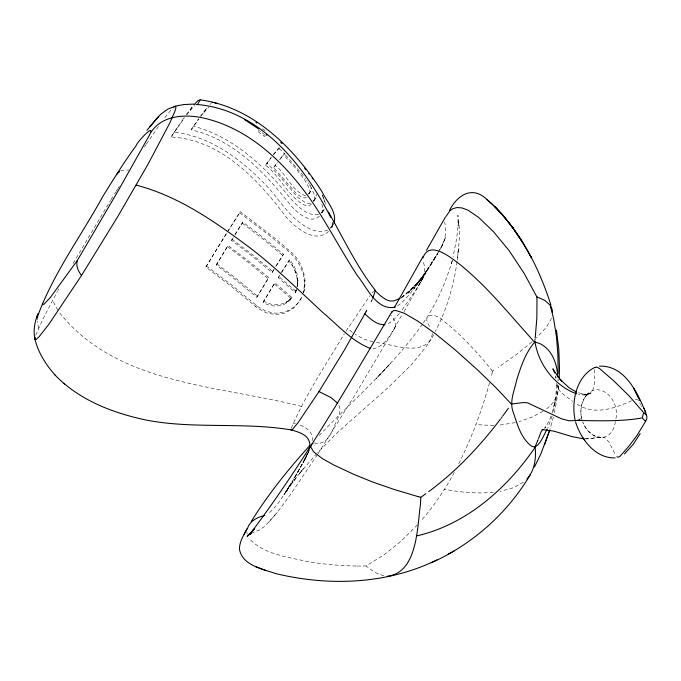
<?xml version="1.0" encoding="UTF-8"?>
<svg xmlns="http://www.w3.org/2000/svg" width="681" height="681" viewBox="0 0 681 681"><rect width="100%" height="100%" fill="white"/><g stroke="black" fill="none" stroke-linecap="round" stroke-linejoin="round"><path stroke-width="0.51" stroke-dasharray="3.4 2.55" d="M297.274 286.931C299.402 277.303 296.005 266.943 289.459 259.733L288.94 261.044C295.06 267.812 298.44 277.286 297.095 286.403M557.858 379.683L557.841 380.534M558.582 385.446C558.752 395.023 553.559 404.122 545.685 409.46M37.446 319.661L37.481 318.853M557.688 384.603L555.994 399.441L552.751 413.869M432.461 333.418L431.226 338.695L425.965 346.901L411.503 364.633L388.519 387.234L337.35 432.614L317.465 452.848M457.623 257.844L458.407 248.42L457.215 260.772M303.505 292.89L304.756 287.399L304.85 278.316L303.343 271.174L300.338 263.887L296.848 258.303L292.634 253.375L274.681 238.078L240.24 211.638L227.931 230.927M558.633 386.05L556.709 400.896L554.257 413.358M312.153 440.658C313.626 432.665 306.161 426.834 299.24 424.927M321.781 213.247L323.083 209.867L321.926 204.283M458.058 252.438C459.641 240.07 459.981 227.531 457.887 215.196L458.117 226.041L458.466 220.908L457.777 229.352L456.483 239.499L453.027 256.95M594.547 369.579C594.3 381.871 597.356 398.802 578.356 394.248M304.756 287.399L305.011 280.146M457.087 261.742C453.606 285.943 446.702 309.855 435.27 331.536M615.947 418.687C618.663 405.782 609.844 389.302 595.483 389.685C582.919 392.171 578.688 408.591 581.889 419.649M297.052 286.667L297.597 283.96L297.308 280.163L297.393 282.368M556.7 383.207C556.658 391.652 567.256 396.572 572.695 401.501M303.811 291.145L303.385 292.89L304.577 283.577L303.275 274.094L300.176 265.93L295.248 258.227L290.285 252.966L271.906 237.49L239.772 212.821L240.24 211.638M304.475 289.119L303.641 292.481M492.652 371.077L491.742 374.346M452.099 260.866L451.401 263.802L452.405 260.38M553.364 417.155L549.976 429.311M296.244 289.621L295.375 292.558L278.282 277.788L279.814 274.877M297.146 285.841L297.597 283.96L297.052 277.95M615.394 421.607C612.245 444.216 589.499 440.845 582.774 422.169M491.605 374.908L491.461 375.486M489.528 382.85C481.722 411.162 471.354 438.811 458.117 465.046M291.315 428.136C305.463 394.92 325.901 364.701 344.348 333.784M552.155 412.907L555.602 398.615L553.934 406.863L555.985 395.244L556.445 383.148M552.121 416.04L547.643 428.323M296.235 290.208L295.792 291.519L296.303 290.217M452.269 260.678C445.697 282.819 436.283 304.305 423.029 323.296M35.727 335.205L43.465 317.908L57.451 291.323M307.574 453.282L303.598 461.786L294.013 478.709L304.39 460.22L309.472 449.8M438.436 252.038L442.761 244.309L439.603 250.021C445.527 241.67 446.608 231.719 444.625 222.023M551.508 318.274L546.468 327.144L536.398 337.955M296.593 289.391L295.375 292.558L296.082 290.693L295.894 291.264L278.793 276.503M206.292 265.854L231.378 284.752L257.963 306.705L266.39 311.396L275.371 313.234L284.335 312.136L289.765 309.872L294.864 306.28L298.933 301.845L302.177 296.346L299.887 300.976L293.4 308.382L285.007 313.064L275.635 314.588L266.211 312.851L257.444 308.033L230.229 285.484L205.824 267.037L226.347 233.455M216.286 264.986L228.092 245.458L250.302 262.415L268.731 277.55L256.839 297.282L235.949 280.036L216.286 264.986L228.092 245.458M274.085 269.48L272.145 272.562L251.212 255.366L231.549 240.367L233.396 236.997M234.868 235.107L242.87 222.083L259.989 235.073L283.466 254.277L275.635 267.037M256.839 297.282L268.731 277.55M255.775 306.688L256.303 305.369M272.145 272.562L274.034 269.089M263.121 302.279L274.869 282.768L291.97 297.52C286.352 307.037 271.83 308.442 263.121 302.279L274.869 282.768M551.048 416.125L548.588 421.939L544.928 427.881M443.672 241.678L445.876 236.707L441.858 245.679M308.382 452.09L307.071 454.917M308.604 451.622L304.228 460.833L306.348 456.406L293.945 478.845M303.598 461.786L308.97 450.754M306.348 456.406L303.002 462.927L308.178 452.388M317.984 453.699L353.839 396.819L394.188 329.017L395.576 325.654L395.618 322.683L391.575 315.303M304.39 460.22L307.506 453.852M313.251 201.125L316.103 197.516L316.197 194.145M315.993 197.728L313.286 201.763M314.631 200.103L314.562 195.413L311.098 187.462M372.967 348.902C388.349 345.803 394.537 325.595 402.565 314.23M454.253 472.435C445.076 489.52 434.129 505.66 421.437 520.327M394.188 329.017L396.946 323.952M57.885 290.54L58.745 288.957M299.887 468.537L285.092 493.206L292.583 481.127M436.095 255.988L423.514 275.575L437.96 252.898M403.995 311.702L423.888 276.18L416.551 288.982L401.662 310.545M333.979 223.377L331.289 227.99M436.998 254.609L439.083 250.94M322.513 212.293L325.05 207.833M73.139 263.334L110.526 200.435M328.531 231.344C315.482 244.173 295.486 227.82 286.241 217.137C258.039 179.58 220.959 139.716 171.067 136.966L184.1 117.583M186.824 114.808L193.31 105.564M319.449 216.115C310.553 224.79 297.563 212.583 291.068 205.883C265.173 172.889 233.694 139.452 191.131 129.79L198.546 118.741M201.184 116.008L207.509 107.215M311.472 204.028C309.557 206.769 305.641 205.739 303.156 204.47C287.348 195.013 280.095 176.311 265.599 165.219L271.319 156.996M273.439 154.859L279.44 148.109M306.476 197.107L304.977 197.984L302.619 197.745L296.822 194.051L273.677 167.577L277.32 162.206M279.491 160.018L284.896 153.242L279.142 159.856M308.706 194.017L311.251 190.365L310.996 187.147M308.876 194.119L310.936 190.944M313.243 201.644L314.264 199.874M321.696 212.795L324.318 208.939M330.668 228.229L332.932 224.679M433.508 334.933C423.395 357.883 394.682 344.263 376.38 342.586M205.824 267.037L226.245 234.043M289.723 485.808L291.179 483.45C284.241 493.997 278.137 505.736 268.101 513.721M110.969 199.72L114.042 194.74M114.476 194.034L115.787 191.914M434.146 259.333L437.849 253.341L431.141 264.075M116.221 191.216L117.532 189.114M117.966 188.416L119.26 186.322M435.159 257.444L418.747 285.467C423.48 278.555 427.081 269.846 422.986 261.802M231.549 240.367L233.447 237.354M278.282 277.788L280.146 274.835M227.905 231.404L239.772 212.821M235.115 234.273L242.87 222.083M275.754 266.373L283.466 254.277M281.338 272.46L289.459 259.733M281.619 272.494L288.94 261.044M345.999 331.17L369.919 295.699M288.242 488.183L285.211 492.916L289.936 485.57L283.96 494.678L296.695 476.947L291.494 483.612L303.479 468.477L298.661 474.495L316.01 454.38M317.423 454.559L291.315 493.427L277.218 512.487L264.909 526.243L259.393 530.005L251.612 533.163M431.933 262.909L413.742 289.084L424.306 274.341L422.186 277.346M144.61 146.824L146.015 144.704M146.475 144.006L158.724 126.104M171.067 136.966L174.676 131.714M173.97 132.727L184.713 117.617M175.366 130.701L176.737 128.743M425.795 272.111L426.493 271.106L420.705 279.27L427.813 269.301L416.457 284.649L423.914 275.013L408.396 293.102L419.547 280.666L409.17 291.553L420.569 280.197L402.054 297.222M191.131 129.79L198.954 118.954M422.467 324.13C393.09 365.782 354.129 399.109 318.997 435.636M265.599 165.219L271.583 157.2M419.436 281.21C412.575 290.046 406.344 299.972 396.929 306.339M273.677 167.577L277.49 162.538M186.339 114.519L192.365 106.713M200.154 116.562L205.773 109.3M164.913 117.558L171.757 109.062M309.591 193.276L310.025 191.404L309.302 188.416L304.679 179.878L295.69 168.343L283.79 155.166M399.389 313.532L392.35 321.287L386.587 324.428M273.302 154.425L279.116 147.598M308.45 193.957L309.463 192.706M323.024 210.497L321.16 212.821M332.175 225.598L330.208 228.058M190.093 110.645L194.587 105.64M203.84 112.646L208.778 107.206M269.012 521.961L277.218 512.487M372.184 292.881L373.563 291.383M544.459 428.494L545.856 426.91L544.502 428.247M291.97 297.52L285.816 302.773L291.868 297.776L290.642 298.908M418.185 282.164L419.547 280.666M417.402 524.881L401.092 541.131L384.016 554.819L365.995 565.945L359.245 566.039M209.961 104.525L211.153 103.376M531.929 341.99L516.785 354.197L498.169 367.434M401.296 297.852L409.656 291.034L401.041 297.818M288.897 300.398C281.755 306.075 271.115 305.99 263.641 300.968M523.4 482.191L513.159 487.809L500.075 491.367M493.963 370.217L492.967 370.864M543.046 411.298L532.755 416.815L519.245 421.59M327.731 230.025C316.163 234.851 304.075 226.458 295.545 219.129C283.986 208.999 276.188 195.447 265.36 184.636C240.861 159.048 210.02 135.919 173.757 132.293M120.801 170.905L124.453 170.012L128.76 170.063M631.525 400.734C614.117 408.821 593.279 415.785 575.768 403.348M577.752 419.658L581.676 418.474L579.225 419.59M318.546 214.524C306.808 216.379 297.401 205.9 290.106 198.069C265.113 166.258 233.251 136.813 193.259 126.079M310.715 203.202L308.084 203.296L304.901 202.274L297.563 197.175L279.508 176.115L266.867 163.023M515.253 422.62L498.313 425.302M314.264 442.914C325.339 445.868 331.034 434.98 334.277 426.212C336.772 419.513 342.577 411.75 338.585 404.531M635.254 399.5L637.62 399.773M493.299 492.303C476.972 493.895 460.509 492.261 444.421 489.298M585.643 438.896L590.606 438.692L598.684 437.117L597.177 437.193L601.008 437.713C592.691 436.938 586.409 430.009 583.047 422.824M493.895 425.548L475.9 424.595M358.572 566.03L356.827 566.013M356.095 566.005C339.572 565.766 323.075 564.234 306.79 561.408C286.633 556.837 263.326 554.198 248.778 538.118M305.641 195.702C291.536 191.267 286.497 173.238 274.945 165.372M584.707 438.334L591.942 438.368L600.744 436.734L604.975 437.594L609.163 442.327L615.82 455.563M383.812 575.879L374.754 572.38L366.08 566.022M372.899 341.879L363.577 339.01L355.32 334.388M293.256 423.165L295.418 423.735M301.64 406.48C218.822 385.02 117.566 385.625 59.485 312.664M578.424 392.741L584.443 394.299L581.761 393.907L586.026 394.18L584.656 394.299L588.282 393.924L591.942 392.631L585.328 394.903L589.167 393.524L585.277 396.589L587.397 394.095C581.259 401.271 579.276 411.767 582.229 420.722M262.338 128.794L264.756 130.258L265.93 132.225M258.405 130.241L259.572 130.888M259.955 131.135L260.559 131.535M232.008 239.201L251.681 254.149L272.647 271.293M227.633 246.624L247.288 261.632L268.229 278.827M216.754 263.802L236.426 278.793L257.35 295.988M242.402 223.266L262.057 238.324L282.955 255.571M352.477 332.379L347.633 328.608M262.202 132.744L263.002 133.399M274.366 284.045L291.459 298.814M263.198 133.561L263.922 134.208M637.944 400.019L638.557 400.692M279.201 148.518L285.007 154.323M264.245 134.515L264.679 134.949M285.645 154.979L303.845 176.319M265.037 135.349C266.518 138.907 257.793 131.927 257.214 130.275M492.491 371.179C485.051 361.602 476.938 352.571 468.579 343.803C460.935 335.903 452.976 328.251 444.216 321.594C433.618 310.715 419.59 314.596 431.107 328.353M305.028 177.928L305.607 178.745M306.765 180.405L307.327 181.248M291.425 264.151L292.541 265.845M57.791 310.161L52.556 300.381M308.425 182.934L308.961 183.793M309.48 184.653L309.864 185.292M309.991 185.496L310.613 186.594M641.315 405.867L641.715 406.642M639.817 402.846L640.166 403.552M640.532 404.31L640.915 405.084M322.292 195.072L322.607 195.736M322.905 196.392L323.458 197.669M322.334 195.243L325.126 202.683M294.524 269.54L296.635 275.771M310.408 185.47L310.74 186.339M323.705 198.29L325.399 204.283M38.511 328.31L37.455 321.313M555.551 375.886L556.019 377.844M325.178 202.929L325.305 203.636M555.662 376.61L555.994 378.525M558.173 379.7L558.292 380.56M246.948 532.133L247.16 534.074M332.447 224.296C331.111 234.349 332.847 216.933 332.447 224.296M390.366 363.628L376.184 378.551L390.366 363.628"/><path stroke-width="1.02" d="M55.578 375.537L54.991 374.959C45.916 364.727 38.349 352.835 35.012 339.453L35.131 337.197M559.229 378.049L559.51 368.412L558.795 349.242L556.462 330.225M558.105 372.235L557.901 354.605L556.471 336.908L553.713 319.168L550.197 305.267L544.919 300.44L536.832 296.822L524.242 273.524L509.065 250.548L493.444 231.651L478.692 217.46L467.813 210.08L461.905 207.918L457.011 207.552L453.044 208.599L449.937 210.684L446.004 216.481M558.079 372.873L558.062 373.529M291.068 429.353L291.485 430L292.907 428.962L298.414 422.169L318.972 391.566L344.348 350.119L366.003 311.711M425.855 493.716L420.79 497.292L420.637 500.944M309.608 447.408L309.829 443.833C308.502 434.504 299.036 432.282 291.136 429.864M420.611 501.412L420.543 502.629M420.517 503.14L420.483 503.659M420.449 504.195C417.24 527.154 417.598 572.9 387.149 576.262M42.52 303.232L42.52 304.748L44.137 304.092L50.496 297.299L77.293 260.517L118.315 190.51L148.518 136.804C157.89 119.711 136.702 142.278 136.089 145.734C124.172 161.95 113.565 179.077 102.993 196.188C81.26 235.728 53.535 273.098 37.881 315.626M37.549 318.036L37.744 316.427M535.189 338.057L536.849 318.087L536.977 299.725M534.985 339.657L535.053 339.112M534.84 340.772C537.99 363.969 554.623 385.94 576.833 393.924M309.617 447.86L309.77 447.17M77.293 260.517C75.77 265.828 78.213 271.336 81.524 275.464L48.845 324.309L39.064 336.789L36.323 339.325L35.012 339.453M422.901 257.946C429.285 239.465 451.205 257.776 460.577 264.986C470.256 272.936 479.398 281.542 488.115 290.532C503.182 306.186 517.185 322.811 531.716 338.959C533.555 342.918 537.905 342.279 541.14 344.237C552.64 350.613 557.135 364.463 557.816 376.916M36.442 318.614L38 313.847C34.722 321.747 33.08 330.481 34.893 338.959M549.669 430.205L540.876 453.878L534.44 467.03M544.579 444.829L549.635 430.281M308.629 450.294L310.034 446.293M538.484 438.564L541.157 431.728L542.851 429.345M534.338 448.456L537.428 441.339M538.075 439.654L537.794 440.369M537.743 440.513L537.488 441.169M247.484 528.482C249.833 520.769 257.503 517.126 264.756 515.491M373.018 297.674L375.359 290.404C356.555 266.382 343.539 238.478 328.463 212.097M547.218 429.285C544.247 433.21 539.131 449.596 531.98 446.43C521.203 438.836 517.526 425.012 513.551 413.086C508.835 402.139 514.47 390.732 516.743 379.87C520.88 366.659 525.426 352.826 534.645 342.185M645.486 421.513L637.118 435.295L629.023 446.029L620.187 456.125L618.161 457.24L616.833 456.789M372.464 298.891L372.209 299.419M371.741 300.415L371.239 301.453M244.138 534.262L247.194 528.601C243.807 535.113 239.354 541.616 239.474 549.269C242.376 565.588 262.551 568.865 275.524 573.53C328.71 586.443 387.242 584.426 436.87 559.901M366.77 310.247L366.208 311.319M422.986 256.609L394.393 307.463M426.502 250.31L445.357 217.154M391.422 312.656L393.507 310.664L395.84 310.502L403.969 313.098L417.955 321.202L435.15 333.562L454.831 349.583L477.79 370.123L496.458 388.213L511.278 404.029L523.476 402.556L527.426 402.769L561.527 418.824L568.924 420.756L575.462 420.586M81.524 275.464L117.941 216.269L148.058 164.172L169.697 123.176L174.821 111.463L175.834 108.092L175.724 106.219L168.062 108.943L160.563 114.391L146.951 130.25M330.753 217.409C303.947 165.049 259.827 109.973 197.499 104.533L200.18 99.86C253.323 106.985 294.166 148.169 321.9 191.548C326.378 201.278 337.376 211.902 333.979 223.411M392.094 311.464C347.029 387.131 302.985 463.965 249.799 534.33L254.115 529.154M645.418 421.207L642.243 417.904L643.554 412.992M527 478.947C534.738 470.469 536.27 458.279 535.147 447.247M640.166 433.618L632.998 444.65L624.443 453.946M251.229 521.484C268.237 494.304 288.301 469.115 309.898 445.459M530.363 474.529C507.481 513.321 472.299 544.494 431.175 562.829M449.647 210.182C457.181 195.37 472.137 185.292 486.787 199.371C518.326 226.909 538.407 265.726 550.946 305.148M533.93 449.06C505.719 489.571 465.532 524.77 416.491 535.956M508.375 408.242L502.782 415.989M116.425 174.711L118.903 172.063M502.11 416.891L501.088 418.245M500.407 419.138C479.824 446.31 456.202 471.38 428.69 491.631M151.08 132.216C162.308 114.91 185.973 113.923 204.3 118.213C252.2 129.416 289.136 167.177 315.524 206.888C330.259 229.454 342.747 253.4 357.576 275.907C367.272 287.85 376.636 310.97 395.252 307.148M645.528 421.454L646.78 418.858L646.822 416.065M595.066 367.663L596.386 366.957L599.314 368.37L613.436 380.56L628.742 395.516L642.413 411.205M254.677 528.482L247.143 536.347L251.527 533.07M158.682 116.281L149.888 126.513M194.068 104.67L198.035 100.592L200.18 99.86M173.766 107.07L175.128 106.176L183.751 104.551L193.736 104.074M119.056 171.944L119.541 171.603M212.149 102.576L212.693 102.235M195.975 104.499L197.499 104.533M400.122 298.338L393.695 300.968L389.779 300.951L385.846 299.555L380.96 296.15L374.754 290.404M312.962 443.331L311.302 444.667L310.783 446.966L313.473 451.673L322.087 458.441L333.75 464.978L353.592 474.265L372.303 481.901L394.844 489.699L417.368 496.389M575.734 420.483C595.083 420.654 620.033 421.82 641.34 418.066M448.26 554.011L454.329 550.895M250.634 533.572L251.383 533.197M594.973 367.323C576.441 376.397 571.299 400.845 574.994 419.607M615.181 457.913C595.254 458.483 580.833 439.271 575.539 421.828M599.527 366.157C624.92 365.203 637.68 392.928 645.784 412.865L643.954 408.174M385.029 324.692C376.891 325.195 370.404 318.972 364.863 313.856M542.11 429.532L553.713 431.107L572.542 436.742L583.779 438.828M291.553 429.983C243.304 421.786 193.71 429.439 145.581 419.93C112.416 412.848 78.86 399.934 54.991 374.959M136.191 185.121C179.444 196.341 216.762 222.874 251.996 249.357C277.124 268.833 299.742 291.247 323.1 312.749C338.091 325.348 351.668 341.096 370.226 348.425M420.79 497.292L418.798 496.772M417.853 496.526L418.33 496.653M214.472 102.686L216.252 103.171M266.186 570.738L255.715 566.635M318.972 391.566L331.153 397.661L337.785 403.365M576.569 392.137L569.095 387.719L559.961 379.24L561.876 381.428L557.569 376.167L552.912 368.796L554.692 372.933M643.792 412.643L646.627 415.393L645.852 413.912M244.768 119.745L258.746 129.015M256.022 122.537L256.788 123.057M266.126 134.727L266.85 135.315M486.787 199.371L495.904 207.577M280.64 142.303L282.002 143.572M63.869 383.429L64.465 384.016M642.523 411.341L642.924 411.809M304.637 168.122L305.795 169.578M308.799 173.459L309.191 173.978M582.962 437.798L584.656 440.224M312.17 178.116L312.69 178.865M521.357 240.436L512.282 227.088L503.353 215.792L494.747 206.454L504.587 217.196L503.353 215.792L513.644 228.952L512.282 227.088L522.736 242.589L521.357 240.436L531.495 257.81L530.176 255.554M645.239 412.848L645.733 413.69M550.64 305.939L552.078 309.208L552.529 312.358M638.54 397.73L633.798 388.264L639.936 400.624M536.832 296.822L536.951 299.172"/></g></svg>
